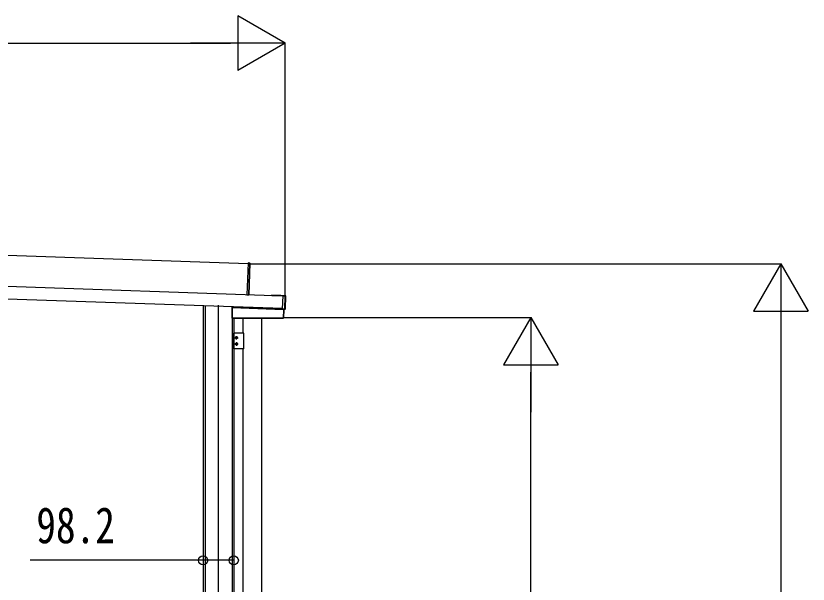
# Model space of a CAD drawing. Units: millimetres, scale not verified. Extents: x -14718 to 14718, y -10395 to 10395.
# Drawn here: x 5912 to 8449, y -6010 to -4192 of the extents above; entities that cross this region are included whole.
import ezdxf
from ezdxf.enums import TextEntityAlignment as Align

# ---------------------------------------------------------------- set-up
doc = ezdxf.new("R2010")
doc.units = ezdxf.units.MM
doc.header["$LTSCALE"] = 50
for name, color, linetype in [('0-3_YKK_12', 2, 'Continuous'), ('0-4_YKK_A1', 4, 'Continuous'), ('0-5_YKK_D', 6, 'Continuous')]:
    doc.layers.add(name, color=color, linetype=linetype)
doc.styles.add('ＭＳ ゴシック', font='')
doc.styles.get('ＭＳ ゴシック').set_extended_font_data('MS Gothic')

msp = doc.modelspace()

# ---------------------------------------------------------------- linework, layer by layer
at = {"layer": '0-3_YKK_12'}
msp.add_line((6561.57, -7909), (6561.57, -5117.51), dxfattribs=at)
at = {"layer": '0-4_YKK_A1'}
for p, q in [((2342.13, -4833.85), (6655.7, -4984.48)), ((6767.64, -5088.45), (1772.99, -4914.04)), ((6766.24, -5128.43), (1771.59, -4954.01)), ((6655.79, -4981.98), (6652.23, -5083.92)), ((6655.79, -4981.98), (6655.81, -4981.48)), ((6661.3, -4982.51), (6655.79, -4981.98)), ((6655.81, -4981.48), (6661.32, -4982.02)), ((6661.77, -4982.53), (6658.21, -5084.47)), ((6652.21, -5084.42), (6652.23, -5083.92)), ((6652.23, -5083.92), (6657.74, -5084.45)), ((6657.74, -5084.45), (6658.21, -5084.47)), ((6738.68, -5086.94), (6738.75, -5084.94)), ((6744.67, -5087.15), (6744.74, -5085.15)), ((6744.74, -5085.15), (6754.74, -5085.5)), ((6754.67, -5087.5), (6754.74, -5085.5)), ((6754.74, -5085.5), (6760.73, -5085.71)), ((6760.66, -5087.71), (6760.73, -5085.71)), ((6760.73, -5085.71), (6774.22, -5086.18)), ((6774.7, -5088.16), (6767.66, -5087.91)), ((6767.68, -5087.41), (6767.69, -5087.06)), ((6768.89, -5087.11), (6767.69, -5087.06)), ((6767.69, -5087.06), (6767.69, -5087.06)), ((6768.89, -5087.11), (6767.69, -5087.06)), ((6768.89, -5087.11), (6768.89, -5087.11)), ((6769.23, -5086.01), (6769.19, -5087.1)), ((6769.49, -5087.02), (6775.19, -5087.22)), ((6769.49, -5087.02), (6769.49, -5087.09)), ((6773.26, -5129.21), (6774.7, -5088.16)), ((6775.19, -5088.18), (6773.76, -5129.23)), ((6775.67, -5087.73), (6774.2, -5129.71)), ((6775.19, -5088.18), (6774.7, -5088.16)), ((6774.71, -5087.66), (6775.19, -5087.22)), ((6775.67, -5087.73), (6775.19, -5088.18)), ((6775.76, -5128.26), (6777.12, -5089.28)), ((6511.57, -5119.53), (6511.57, -7356.5)), ((6518.43, -5119.77), (6518.43, -7856.5)), ((6604.77, -5124.78), (6604.77, -5122.79)), ((6605.41, -5124.8), (6605.41, -5122.81)), ((6604.27, -5125.28), (6604.27, -5158.76)), ((6604.27, -5125.28), (6604.64, -5125.3)), ((6604.94, -5125), (6604.57, -5124.98)), ((6604.65, -5125.3), (6604.94, -5125.3)), ((6604.65, -5125.3), (6604.65, -5158.38)), ((6604.94, -5125.3), (6604.96, -5125)), ((6604.96, -5125), (6767.75, -5130.68)), ((6605.11, -5124.8), (6605.41, -5124.81)), ((6605.11, -5124.8), (6605.41, -5124.8)), ((6767.26, -5130.46), (6605.41, -5124.81)), ((6766.21, -5129.47), (6766.2, -5129.82)), ((6766.2, -5129.82), (6767.4, -5129.86)), ((6766.2, -5129.82), (6766.2, -5129.82)), ((6766.2, -5129.82), (6767.4, -5129.86)), ((6767.28, -5129.85), (6767.26, -5130.46)), ((6767.56, -5130.48), (6767.26, -5130.46)), ((6767.4, -5129.86), (6767.4, -5129.86)), ((6767.56, -5130.48), (6767.58, -5129.87)), ((6767.67, -5130.66), (6767.7, -5129.86)), ((6767.67, -5130.66), (6767.69, -5129.87)), ((6769.77, -5130.75), (6767.75, -5130.68)), ((6767.99, -5129.92), (6767.99, -5129.99)), ((6773.69, -5130.19), (6767.99, -5129.99)), ((6769.48, -5158.77), (6770.44, -5131.08)), ((6769.77, -5130.75), (6769.76, -5131.05)), ((6770.15, -5130.77), (6769.77, -5130.75)), ((6770.06, -5131.06), (6770.44, -5131.08)), ((6772.65, -5131.15), (6770.44, -5131.08)), ((6773.69, -5130.19), (6773.24, -5129.71)), ((6773.76, -5129.23), (6773.26, -5129.21)), ((6773.76, -5129.23), (6774.2, -5129.71)), ((6604.65, -5158.38), (6604.27, -5158.76)), ((6604.56, -5159.06), (6604.94, -5158.68)), ((6604.56, -5159.06), (6769.18, -5159.06)), ((6604.94, -5158.38), (6604.65, -5158.38)), ((6604.7, -5159.06), (6604.7, -7856.5)), ((6604.94, -5158.38), (6604.94, -5158.68)), ((6604.94, -5158.68), (6768.81, -5158.68)), ((6609.77, -5159.06), (6609.77, -7356.5)), ((6639.7, -5206.5), (6639.7, -5159.06)), ((6699.9, -7246.5), (6699.9, -5159.06)), ((6768.81, -5158.38), (6768.81, -5158.68)), ((6768.81, -5158.68), (6769.18, -5159.06)), ((6769.48, -5158.77), (6769.11, -5158.39)), ((6642.36, -5206.5), (6610.06, -5206.5)), ((6610.06, -5256.5), (6610.06, -5206.5)), ((6613.27, -5221.5), (6624.27, -5221.5)), ((6618.77, -5227), (6618.77, -5216)), ((6620, -5221.91), (6620.82, -5221.91)), ((6642.36, -5256.5), (6642.36, -5206.5)), ((6613.27, -5241.5), (6624.27, -5241.5)), ((6618.77, -5236), (6618.77, -5247)), ((6620, -5241.09), (6620.82, -5241.09)), ((6642.36, -5256.5), (6610.06, -5256.5)), ((6639.7, -6186.5), (6639.7, -5256.5))]:
    msp.add_line(p, q, dxfattribs=at)
for points in [[(6657.74, -5084.45), (6661.3, -4982.51), (6661.77, -4982.53)], [(6732.25, -5084.71), (6732.18, -5086.71), (6767.42, -5087.94)], [(6732.25, -5084.71), (6738.75, -5084.94), (6744.74, -5085.15)], [(6766.21, -5129.47), (6766.23, -5128.97), (6767.66, -5087.91), (6767.68, -5087.41)], [(6767.68, -5087.41), (6774.71, -5087.66), (6774.7, -5088.16)], [(6769.49, -5087.09), (6769.43, -5087.09), (6769.39, -5087.11)], [(6605.11, -5122.8), (6605.11, -5124.8), (6604.77, -5124.78)], [(6766.23, -5128.97), (6773.26, -5129.21), (6773.24, -5129.71), (6766.21, -5129.47)], [(6767.9, -5129.9), (6767.94, -5129.91), (6767.99, -5129.92)], [(6768.81, -5158.38), (6769.11, -5158.39), (6770.06, -5131.06), (6769.76, -5131.05)], [(6617.54, -5221.09), (6616.72, -5221.09), (6616.72, -5221.91), (6617.54, -5221.91)], [(6619.18, -5220.27), (6619.18, -5219.45), (6618.36, -5219.45), (6618.36, -5220.27)], [(6618.36, -5222.73), (6618.36, -5223.55), (6619.18, -5223.55), (6619.18, -5222.73)], [(6620.82, -5221.91), (6620.82, -5221.09), (6620, -5221.09)], [(6617.54, -5241.91), (6616.72, -5241.91), (6616.72, -5241.09), (6617.54, -5241.09)], [(6618.36, -5240.27), (6618.36, -5239.45), (6619.18, -5239.45), (6619.18, -5240.27)], [(6619.18, -5242.73), (6619.18, -5243.55), (6618.36, -5243.55), (6618.36, -5242.73)], [(6620.82, -5241.09), (6620.82, -5241.91), (6620, -5241.91)]]:
    msp.add_lwpolyline(points, dxfattribs=at)
msp.add_lwpolyline([(6604.94, -5158.38), (6604.94, -5125.3), (6769.76, -5131.05), (6768.81, -5158.38)], close=True, dxfattribs=at)
for centre in [(6618.77, -5221.5), (6618.77, -5241.5)]:
    msp.add_circle(centre, 3.5, dxfattribs=at)
for centre, radius, start, end in [((6659.26, -4982.19), 2.07, 351.06854, 4.93146), ((6661.27, -4982.51), 0.5, 358, 84.5), ((6769.13, -5083.1), 4.01, 266.55184, 273.90119), ((6774.12, -5089.18), 3, 358, 88), ((6774.69, -5088.16), 0.501, 358.24971, 87.75029), ((6604.94, -5125.3), 0.3, 88.19064, 179.87538), ((6604.94, -5125.3), 0.3, 90.16173, 180.04449), ((6604.95, -5125.3), 0.3, 88.05611, 180.04719), ((6604.94, -5125.16), 0.159, 86.02272, 89.97728), ((6767.38, -5133.57), 3.71, 81.82188, 89.76035), ((6767.76, -5130.48), 0.2, 178, 268), ((6769.76, -5131.05), 0.3, 357.94657, 87.94647), ((6772.76, -5128.15), 3, 268, 358), ((6773.26, -5129.21), 0.501, 268.24971, 357.75029), ((6604.95, -5158.38), 0.301, 180.24971, 269.75029), ((6768.81, -5158.38), 0.301, 270.23913, 357.76087), ((6617.54, -5220.27), 0.82, 270, 0), ((6617.54, -5222.73), 0.82, 0, 90), ((6620, -5220.27), 0.82, 180, 270), ((6620, -5222.73), 0.82, 90, 180), ((6617.54, -5240.27), 0.82, 270, 0), ((6617.54, -5242.73), 0.82, 0, 90), ((6620, -5240.27), 0.82, 180, 270), ((6620, -5242.73), 0.82, 90, 180)]:
    msp.add_arc(centre, radius, start, end, dxfattribs=at)
for centre, major_axis, ratio, start_param, end_param in [((6657.71, -5084.45), (-0.013, 0.504), 0.060033, 4.3753319, 4.7012916), ((6768.89, -5087.07), (0.6, -0.021), 0.061163, 4.712389, 6.2831853), ((6769.48, -5087.32), (-0.01, -0.3), 0.998135, 3.1415927, 3.9545103), ((6775.17, -5087.72), (0.367, 0.342), 0.99628, 5.4996506, 7.06672), ((6604.57, -5125.28), (-0.3, 0.01), 0.998133, 4.7490956, 6.3180268), ((6604.56, -5124.78), (-0.2, 0.007), 0.998133, 1.607503, 3.1764341), ((6604.65, -5124.8), (0, 0.5), 0.061125, 3.1027435, 3.1394501), ((6604.94, -5124.8), (0.007, 0.2), 0.854479, 3.1782993, 4.712389), ((6604.94, -5124.8), (0.47, -0.016), 0.425228, 4.7490956, 6.2831853), ((6604.94, -5124.8), (-0.011, 0.2), 0.151815, 3.0913179, 3.1280246), ((6604.91, -5124.8), (0.201, -0.007), 0.992577, 6.2831853, 6.3180268), ((6604.91, -5124.8), (-0.501, 0.017), 0.998133, 3.1415927, 3.1764341), ((6767.76, -5130.48), (0.5, -0.017), 0.4, 3.1415927, 4.712389), ((6767.39, -5129.89), (0.6, -0.021), 0.061163, 6.2831853, 7.8539816), ((6768, -5129.69), (-0.01, -0.3), 0.998135, 5.4691958, 6.2831853), ((6770.14, -5131.07), (0.3, -0.01), 0.998135, 0, 1.5707963), ((6773.7, -5129.69), (0.342, -0.367), 0.99628, 5.4996506, 7.06672), ((6604.57, -5158.76), (0.213, 0.213), 0.99628, 2.358058, 3.9251274), ((6769.17, -5158.76), (-0.209, 0.217), 0.996405, 2.3754474, 3.9077379)]:
    msp.add_ellipse(centre, major_axis=major_axis, ratio=ratio, start_param=start_param, end_param=end_param, dxfattribs=at)
at = {"layer": '0-5_YKK_D'}
for p, q in [((6774.62, -4279.41), (6623.07, -4191.91)), ((6623.07, -4191.91), (6623.07, -4366.91)), ((1939.61, -4279.41), (6599.62, -4279.41)), ((6774.62, -4279.41), (6471.51, -4279.41)), ((6774.62, -4279.41), (6623.07, -4366.91)), ((6774.62, -5088.18), (6774.62, -4278.41)), ((6661.22, -4984.59), (8362.57, -4984.59)), ((8361.57, -4984.59), (8274.07, -5136.14)), ((8361.57, -4984.59), (8449.07, -5136.14)), ((8361.57, -4984.59), (8361.57, -5287.7)), ((8274.07, -5136.14), (8449.07, -5136.14)), ((6767.76, -5156.5), (7562.57, -5156.5)), ((7561.57, -5156.5), (7474.07, -5308.06)), ((7561.57, -5156.5), (7649.07, -5308.06)), ((7561.57, -5156.5), (7561.57, -5459.61)), ((8361.57, -5159.59), (8361.57, -7181.5)), ((7474.07, -5308.06), (7649.07, -5308.06)), ((7561.57, -7181.5), (7561.57, -5331.5))]:
    msp.add_line(p, q, dxfattribs=at)
msp.add_lwpolyline([(6609.77, -5933.49), (6511.57, -5933.49), (5957.77, -5933.49)], dxfattribs=at)
for centre in [(6511.57, -5933.49), (6609.77, -5933.49)]:
    msp.add_circle(centre, 14.88, dxfattribs=at)

# ---------------------------------------------------------------- texts
at = {"layer": '0-5_YKK_D', "style": 'ＭＳ ゴシック', "width": 0.8}
msp.add_text('98.2', height=115.5, dxfattribs=at).set_placement((5977.77, -5913.49), align=Align.BOTTOM_LEFT)

doc.saveas('drawing.dxf')
